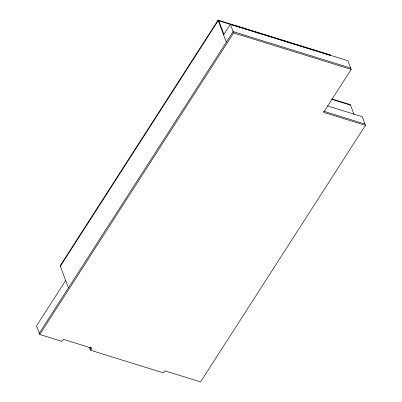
<?xml version="1.0" encoding="UTF-8"?>
<svg xmlns="http://www.w3.org/2000/svg" width="402" height="402" viewBox="0 0 402 402"><rect width="100%" height="100%" fill="white"/><g stroke="black" fill="none" stroke-linecap="round" stroke-linejoin="round"><path stroke-width="0.6" d="M60.35 266.255L218.231 20.628L330.665 55.501L330.469 54.973L218.03 20.1L60.154 265.727L68.425 287.857M65.677 280.506L36.537 325.841L39.778 334.509L61.968 341.393L63.3 339.323L91.847 348.177L90.515 350.248L163.478 372.88L164.81 370.81L200.568 381.9L365.463 125.349L362.222 116.686L327.529 105.922M223.557 34.879L230.381 24.261L347.966 60.737L351.202 69.4L323.59 112.364L365.463 125.349M39.285 333.198L233.13 31.617L350.715 68.089M39.778 334.509L233.617 32.929L230.381 24.261M90.028 348.936L91.023 347.383M233.617 32.929L351.202 69.4M331.75 98.867L350.348 104.636L354.036 114.505M331.946 99.394L350.544 105.163M323.7 111.233L364.971 124.037M218.889 20.829L224.004 34.512M218.03 20.1L226.306 42.23M89.39 347.238L90.515 350.248"/></g></svg>
